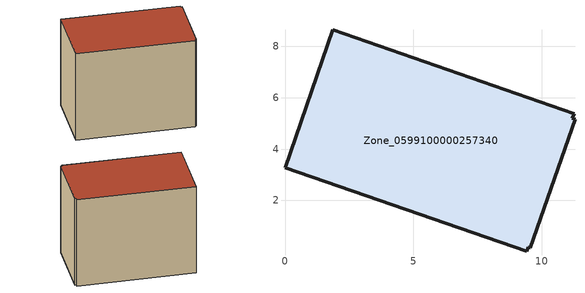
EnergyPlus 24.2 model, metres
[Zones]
Zone_0599100000257340
 floor ground (C_G): 11.26,5.38 11.2,5.21 11.3,5.17 9.55,0.15 9.47,0.18 9.42,0.03 0,3.28 1.87,8.65 z0
 wall outside (C_F): 11.2,5.21 11.26,5.38 1.87,8.65 0,3.28 9.42,0.03 9.47,0.18 9.55,0.15 11.3,5.17 11.2,5.21 z0:8.13
 roof outside (C_R): 9.47,0.18 9.55,0.15 11.3,5.17 11.2,5.21 11.26,5.38 1.87,8.65 0,3.28 9.42,0.03 z8.13
[BUILDING]
Pand.0599100000257340: North Axis=0; Terrain=City; Loads Convergence Tolerance Value=0.04; Temperature Convergence Tolerance Value=0.4; Solar Distribution=FullExterior; Maximum Number of Warmup Days=25; Minimum Number of Warmup Days=1
[Site:Location]
Rotterdam.The.Hague.AP_ZH_NLD Design_Conditions: Latitude=51.96; Longitude=4.45; Time Zone=1; Elevation=-4.5
[SITE:GROUNDTEMPERATURE:BUILDINGSURFACE]
18, 18, 18, 18, 18, 18, 18, 18, 18, 18, 18, 18
[MATERIAL] Thermal Absorptance=0.9; Solar Absorptance=0.7; Visible Absorptance=0.7
Name | Roughness | Thickness | Conductivity | Density | Specific Heat
G.TC.1992-2005 | MediumSmooth | 0.15 | 0.06 | 540 | 1210
F.TC.1992-2005 | Rough | 0.3 | 0.12 | 1920 | 840
R.TC.1992-2005 | MediumRough | 0.2 | 0.08 | 1500 | 1000
[CONSTRUCTION]
C_G: G.TC.1992-2005
C_F: F.TC.1992-2005
C_R: R.TC.1992-2005
[ZONE]
Zone_0599100000257340: Type=1; Multiplier=1; Ceiling Height=Autocalculate; Volume=Autocalculate; Floor Area=autocalculate; Part of Total Floor Area=Yes
[ZONEINFILTRATION:DESIGNFLOWRATE]
Infil_Zone_0599100000257340: Zone or ZoneList or Space or SpaceList=Zone_0599100000257340; Schedule=AlwaysOn; Design Flow Rate Calculation Method=Flow/Area; Flow Rate per Floor Area=0.0015; Constant Term Coefficient=1; Temperature Term Coefficient=0; Velocity Term Coefficient=0; Velocity Squared Term Coefficient=0
[HVACTEMPLATE:ZONE:IDEALLOADSAIRSYSTEM]
Zone_0599100000257340: Maximum Heating Supply Air Temperature=50; Minimum Cooling Supply Air Temperature=13; Maximum Heating Supply Air Humidity Ratio=0.0156; Minimum Cooling Supply Air Humidity Ratio=0.0077; Heating Limit=NoLimit; Cooling Limit=NoLimit; Dehumidification Control Type=ConstantSensibleHeatRatio; Cooling Sensible Heat Ratio=0.7; Dehumidification Setpoint=60; Humidification Control Type=None; Humidification Setpoint=30; Outdoor Air Method=None; Outdoor Air Flow Rate per Person=0.00944; Outdoor Air Flow Rate per Zone Floor Area=0; Outdoor Air Flow Rate per Zone=0; Demand Controlled Ventilation Type=None; Outdoor Air Economizer Type=NoEconomizer; Heat Recovery Type=None; Sensible Heat Recovery Effectiveness=0.7; Latent Heat Recovery Effectiveness=0.65
[ZONECONTROL:THERMOSTAT]
ThermostatControl_Zone_0599100000257340: Zone or ZoneList=Zone_0599100000257340; Control Type Schedule=DualSetpointControlType; Control 1=Thermostat_Zone_0599100000257340; Temperature Difference Between Cutout And Setpoint=0
[THERMOSTATSETPOINT:DUALSETPOINT]
Thermostat_Zone_0599100000257340: Heating Setpoint Temperature Schedule=HeatingSetpoint_Zone_0599100000257340; Cooling Setpoint Temperature Schedule=CoolingSetpoint_Zone_0599100000257340
[SCHEDULE:COMPACT]
HeatingSetpoint_Zone_0599100000257340: Through: 12/31, For: AllDays, Until: 24:00, 21
CoolingSetpoint_Zone_0599100000257340: Through: 12/31, For: AllDays, Until: 24:00, 24
DualSetpointControlType: Through: 12/31, For: AllDays, Until: 24:00, 4
AlwaysOn: Through: 12/31, For: AllDays, Until: 24:00, 1
